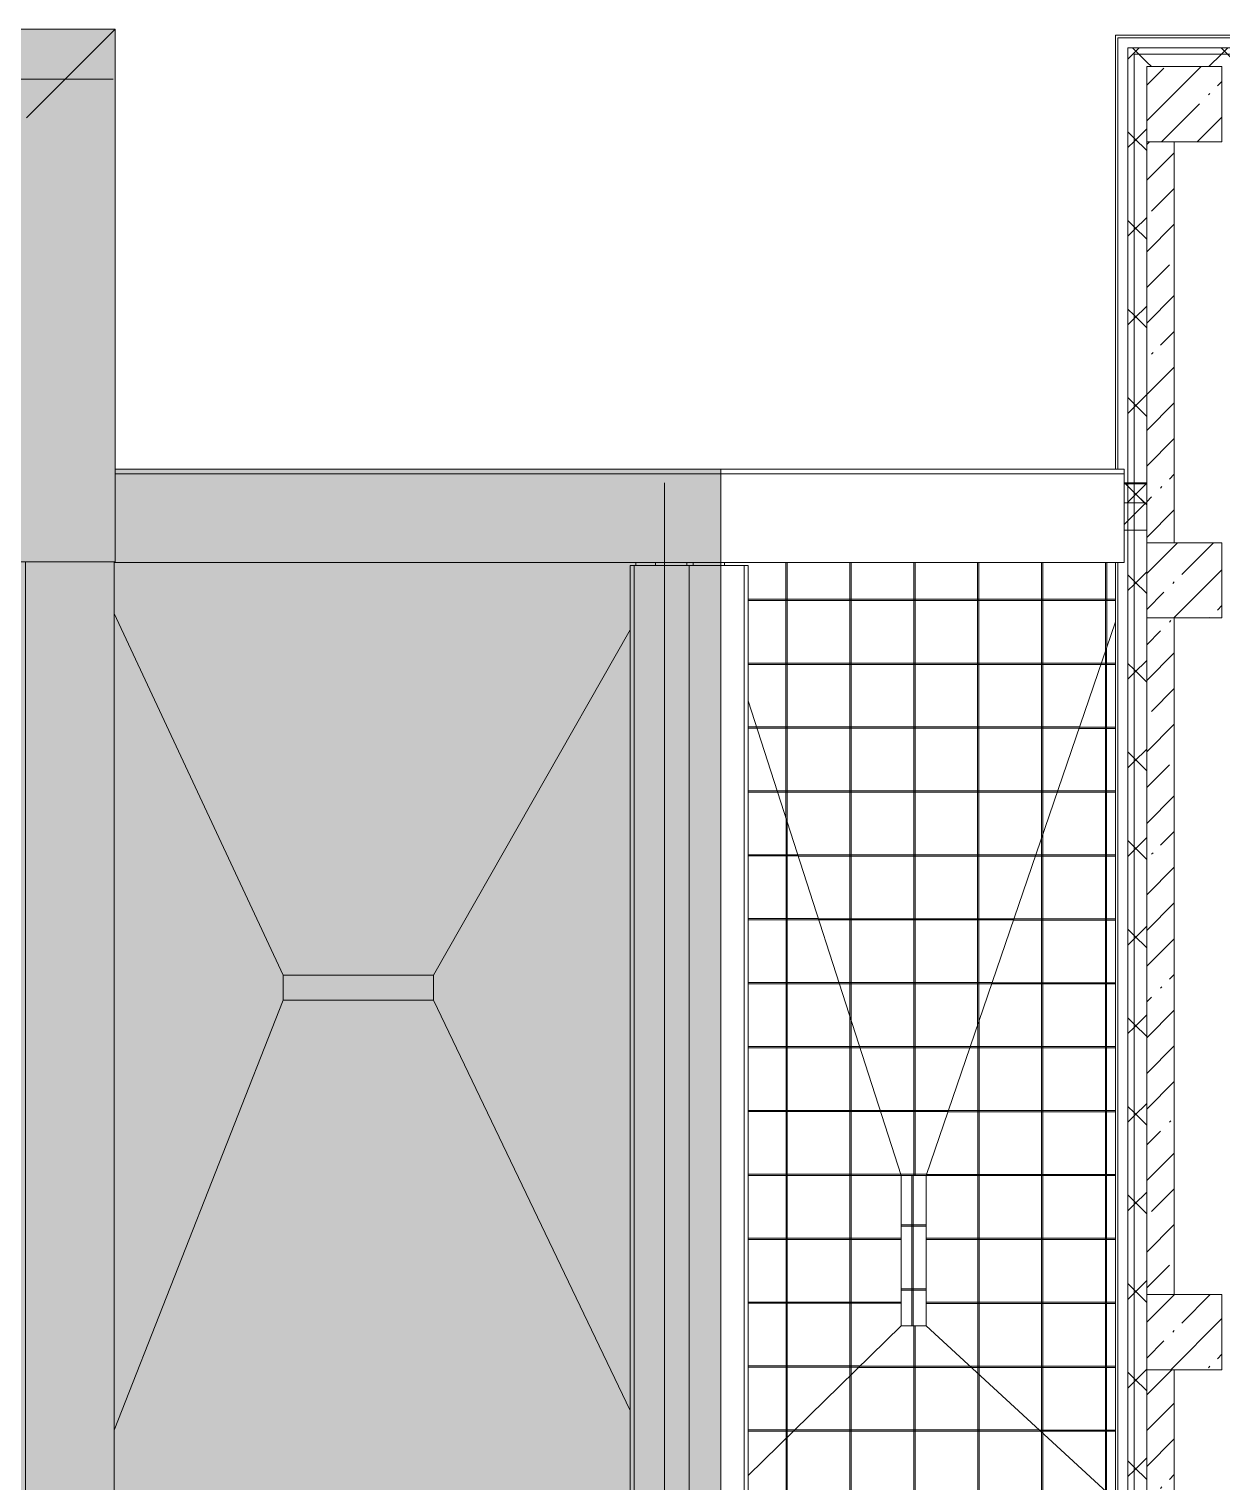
# Model space of a CAD drawing. Header units: millimetres. Extents: x 63482 to 319368, y -8553 to 29000.
# Drawn here: x 168029 to 177549, y 15805 to 27400 of the extents above; entities that cross this region are included whole.
import ezdxf

# ---------------------------------------------------------------- set-up
doc = ezdxf.new("R2010")
doc.units = ezdxf.units.MM
for name, color, linetype, lineweight in [('A-DETL', 7, 'Continuous', 5), ('A-GENM-3', 7, 'Continuous', 5), ('A-ROOF', 7, 'Continuous', 5), ('A-ROOF-PATT', 7, 'Continuous', 5), ('A-WALL', 7, 'Continuous', 9), ('A-WALL-4', 7, 'Continuous', 5), ('I-WALL-2', 7, 'Continuous', 5), ('S-COLS', 7, 'Continuous', 5), ('Оси', 7, 'Continuous', 9)]:
    doc.layers.add(name, color=color, linetype=linetype, lineweight=lineweight)
doc.layers.add('A-DETL-GENF-2', color=7, linetype='Continuous', lineweight=9, true_color=0xd4d4d4, transparency=0.4)
for name, color, linetype, lineweight, true_color in [('A-FLOR-1', 7, 'Continuous', 5, 0xc3c3c3), ('A-GENM-4', 7, 'Continuous', 5, 0x7f7f7f), ('I-WALL-5', 7, 'Continuous', 5, 0x7f7f7f)]:
    doc.layers.add(name, color=color, linetype=linetype, lineweight=lineweight, true_color=true_color)
pattern_1 = [(45, (134788.6, 0), (-353.5534, 353.5534), []), (135, (134788.6, 0), (-353.5534, -353.5534), [])]
pattern_2 = [(45, (134788.6, 0), (-285.123, 285.123), []), (45, (135073.7, 0), (-285.123, 285.123), [504.031, -100.806, 16.764, -84.042])]

# ---------------------------------------------------------------- blocks, each defined once
blk = doc.blocks.new('парапет1 - парапет-18629556-Общий план 3 этажа с размещением фрагментов 3_1-3_8')
at = {"layer": 'A-GENM-3'}
blk.add_line((-2411, 27400), (33928, 27400), dxfattribs=at)
at = {"layer": 'A-GENM-4'}
for p, q in [((33926, 27398), (33219, 26691)), ((33928, 27398), (33928, 23147)), ((33928, 23147), (33920, 23147))]:
    blk.add_line(p, q, dxfattribs=at)
blk = doc.blocks.new('BSC_Колонна _Прямоугольная - 600х600-V60-Общий план 3 этажа с размещением фрагментов 3_1-3_8')
at = {"layer": 'S-COLS'}
h = blk.add_hatch(dxfattribs=at)
h.set_pattern_fill('FP_57', color=256, style=0, pattern_type=2)
h.set_pattern_definition([(45, (-42460, -26800), (-285.123, 285.123), []), (45, (-42174.88, -26800), (-285.123, 285.123), [504.031, -100.806, 16.764, -84.042])])
h.paths.add_polyline_path([(-300, -300), (300, -300), (300, 300), (-300, 300), (-300, 145)])
for p, q in [((300, 300), (-300, 300)), ((-300, 300), (-300, -300)), ((300, -300), (300, 300)), ((-300, -300), (300, -300))]:
    blk.add_line(p, q, dxfattribs=at)
blk = doc.blocks.new('BSC_Колонна _Прямоугольная - 600х600-V65-Общий план 3 этажа с размещением фрагментов 3_1-3_8')
at = {"layer": 'S-COLS'}
h = blk.add_hatch(dxfattribs=at)
h.set_pattern_fill('FP_63', color=256, style=0, pattern_type=2)
h.set_pattern_definition([(45, (-42460, -17000), (-285.123, 285.123), []), (45, (-42174.88, -17000), (-285.123, 285.123), [504.031, -100.806, 16.764, -84.042])])
h.paths.add_polyline_path([(-300, -300), (300, -300), (300, 300), (-300, 300)])
for p, q in [((300, 300), (-300, 300)), ((-300, 300), (-300, -300)), ((300, -300), (300, 300)), ((-300, -300), (300, -300))]:
    blk.add_line(p, q, dxfattribs=at)
blk = doc.blocks.new('BSC_Колонна _Прямоугольная - 600х600-V66-Общий план 3 этажа с размещением фрагментов 3_1-3_8')
at = {"layer": 'S-COLS'}
h = blk.add_hatch(dxfattribs=at)
h.set_pattern_fill('FP_64', color=256, style=0, pattern_type=2)
h.set_pattern_definition([(45, (-42460, -23000), (-285.123, 285.123), []), (45, (-42174.88, -23000), (-285.123, 285.123), [504.031, -100.806, 16.764, -84.042])])
h.paths.add_polyline_path([(-300, -300), (300, -300), (300, 300), (-300, 300)])
for p, q in [((300, 300), (-300, 300)), ((-300, 300), (-300, -300)), ((300, -300), (300, 300)), ((-300, -300), (300, -300))]:
    blk.add_line(p, q, dxfattribs=at)
blk = doc.blocks.new('Gfhfgtnyfz rhsirf 1 - Gfhfgtnyfz rhsirf 3-21026214-Общий план 3 этажа с размещением фрагментов 3_1-3_8')
at = {"layer": 'A-GENM-3'}
for p, q in [((38780, 23120), (38966, 23120)), ((38966, 23120), (38998, 23120)), ((38966, 15358), (38966, 23120)), ((38998, 23120), (38999, 23120)), ((38999, 15358), (38999, 23120))]:
    blk.add_line(p, q, dxfattribs=at)
at = {"layer": 'A-GENM-4'}
for p, q in [((38057, 23120), (38057, 15358)), ((38057, 23120), (38058, 23120)), ((38058, 23120), (38090, 23120)), ((38090, 23120), (38528, 23120)), ((38090, 23120), (38090, 15358)), ((38528, 23120), (38780, 23120)), ((38528, 15358), (38528, 23120))]:
    blk.add_line(p, q, dxfattribs=at)
blk = doc.blocks.new('парапет6 - парапет-21094616-Общий план 3 этажа с размещением фрагментов 3_1-3_8')
at = {"layer": 'A-GENM-4'}
for p, q in [((33173, 23147), (33173, 15407)), ((33173, 23147), (33174, 23147)), ((33174, 23147), (33211, 23147)), ((33211, 23147), (33920, 23147)), ((33211, 23147), (33211, 15407)), ((33920, 15407), (33920, 23147)), ((33174, 15407), (33173, 15407)), ((33211, 15407), (33174, 15407)), ((33920, 15407), (33211, 15407))]:
    blk.add_line(p, q, dxfattribs=at)
blk = doc.blocks.new('парапет10 - парапет-22960140-Общий план 3 этажа с размещением фрагментов 3_1-3_8')
at = {"layer": 'A-GENM-3'}
for p, q in [((41980, 23888), (33928, 23888)), ((41980, 23888), (41980, 23887)), ((41980, 23887), (41980, 23851)), ((38760, 23851), (41980, 23851)), ((41980, 23851), (41980, 23142)), ((41980, 23142), (38760, 23142))]:
    blk.add_line(p, q, dxfattribs=at)
at = {"layer": 'A-GENM-4'}
for p, q in [((33928, 23851), (38760, 23851)), ((38760, 23142), (33920, 23142))]:
    blk.add_line(p, q, dxfattribs=at)

msp = doc.modelspace()

# ---------------------------------------------------------------- hatches: boundary and pattern name
at = {"layer": 'A-DETL-GENF-2'}
msp.add_hatch(color=256, dxfattribs=at).paths.add_polyline_path([(134338.4, 14774.9), (134520.6, 14774.9), (134520.6, 15358), (173548.6, 15358), (173548.6, 23888.3), (168716.7, 23888.3), (168716.7, 27398.1), (132379.5, 27398.1), (132379.5, 14774.9), (133338.5, 14774.9)])
at = {"layer": 'A-ROOF-PATT'}
h = msp.add_hatch(dxfattribs=at)
h.set_pattern_fill('FP_128', color=256, style=0, pattern_type=2)
h.set_pattern_definition([(0, (134803.67, -96.4), (0, 509.904), []), (0, (134803.67, -106.4), (0, 509.904), []), (90, (134808.67, -101.4), (-510, 3e-14), []), (90, (134798.67, -101.4), (-510, 3e-14), [])])
h.paths.add_polyline_path([(174988.6, 18250), (175188.6, 18250), (176698.6, 22668.2), (176698.6, 23141.9), (173578.6, 23141.9), (173578.6, 23120.1), (173767.3, 23120.1), (173767.3, 22038.8), (174474.2, 19845.8)])
h = msp.add_hatch(dxfattribs=at)
h.set_pattern_fill('FP_125', color=256, style=0, pattern_type=2)
h.set_pattern_definition([(270, (134875.2, -106.3), (509.179, 3e-14), []), (270, (134865.2, -106.3), (509.179, 3e-14), []), (0, (134870.2, -111.3), (0, 510), []), (0, (134870.2, -101.3), (0, 510), [])])
h.paths.add_polyline_path([(176698.6, 15660.1), (176698.6, 22668.2), (175188.6, 18250), (175188.6, 17050), (176336.9, 15993.1)])
h = msp.add_hatch(dxfattribs=at)
h.set_pattern_fill('FP_126', color=256, style=0, pattern_type=2)
h.set_pattern_definition([(90, (134870.6, -1125), (-509.077, 3e-14), []), (90, (134880.6, -1125), (-509.077, 3e-14), []), (180, (134875.6, -1120), (-6e-14, -510), []), (180, (134875.6, -1130), (-6e-14, -510), [])])
h.paths.add_polyline_path([(173767.3, 15858.1), (174988.6, 17050), (174988.6, 18250), (173767.3, 22038.8), (173767.3, 16296)])
h = msp.add_hatch(dxfattribs=at)
h.set_pattern_fill('FP_129', color=256, style=0, pattern_type=2)
h.set_pattern_definition([(0, (134788.6, 5), (0, 510), []), (0, (134788.6, -5), (0, 510), []), (90, (134793.6, 0), (-510, 3e-14), []), (90, (134783.6, 0), (-510, 3e-14), [])])
h.paths.add_polyline_path([(175188.6, 17050), (175188.6, 18250), (174988.6, 18250), (174988.6, 17050)])
h = msp.add_hatch(dxfattribs=at)
h.set_pattern_fill('FP_127', color=256, style=0, pattern_type=2)
h.set_pattern_definition([(180, (134804.53, -79.3), (-6e-14, -509.031), []), (180, (134804.53, -69.3), (-6e-14, -509.031), []), (270, (134799.53, -74.3), (510, 3e-14), []), (270, (134809.53, -74.3), (510, 3e-14), [])])
h.paths.add_polyline_path([(176698.6, 15430), (176698.6, 15660.1), (175188.6, 17050), (174988.6, 17050), (173767.3, 15858.1), (173767.3, 15430), (176336.9, 15430)])
at = {"layer": 'A-WALL-4'}
h = msp.add_hatch(dxfattribs=at)
h.set_pattern_fill('FP_52', color=256, style=0, pattern_type=2)
h.set_pattern_definition(pattern_1)
h.paths.add_polyline_path([(176798.6, 15350), (176848.6, 15350), (176848.6, 27250), (176798.6, 27250), (176798.6, 15358)])
h = msp.add_hatch(dxfattribs=at)
h.set_pattern_fill('FP_52', color=256, style=0, pattern_type=2)
h.set_pattern_definition(pattern_1)
h.paths.add_polyline_path([(227948.6, 27200), (227998.6, 27200), (227998.6, 27250), (215138.6, 27250), (215138.6, 27200), (226335, 27200)])
h.paths.add_polyline_path([(211138.6, 27200), (212038.6, 27200), (212038.6, 27250), (211138.6, 27250)])
h.paths.add_polyline_path([(207835.7, 27200), (209038.6, 27200), (209038.6, 27250), (207698.6, 27250), (207698.6, 27200)])
h.paths.add_polyline_path([(205335.8, 27200), (205598.6, 27200), (205598.6, 27250), (204398.6, 27250), (204398.6, 27200)])
h.paths.add_polyline_path([(201335.9, 27200), (201898.6, 27200), (201898.6, 27250), (197648.6, 27250), (197648.6, 27200), (200336, 27200)])
h.paths.add_polyline_path([(185336.5, 27200), (185548.6, 27200), (185548.6, 27250), (184448.9, 27250), (184448.9, 27200)])
h.paths.add_polyline_path([(188048.6, 27200), (189548.6, 27200), (189548.6, 27250), (188048.6, 27250)])
h.paths.add_polyline_path([(182448.6, 27200), (183548.9, 27200), (183548.9, 27250), (182448.6, 27250)])
h.paths.add_polyline_path([(192648.6, 27200), (193748.6, 27200), (193748.6, 27250), (192648.6, 27250)])
h.paths.add_polyline_path([(196336.1, 27200), (196748.6, 27200), (196748.6, 27250), (194648.6, 27250), (194648.6, 27200), (195336.2, 27200)])
h.paths.add_polyline_path([(178336.8, 27200), (179348.6, 27200), (179348.6, 27250), (176848.6, 27250), (176848.6, 27200), (176948.6, 27200)])
h = msp.add_hatch(dxfattribs=at)
h.set_pattern_fill('FP_52', color=256, style=0, pattern_type=2)
h.set_pattern_definition(pattern_1)
h.paths.add_polyline_path([(176848.6, 15350), (176948.6, 15350), (176948.6, 27200), (176848.6, 27200), (176848.6, 15358)])
h = msp.add_hatch(dxfattribs=at)
h.set_pattern_fill('FP_52', color=256, style=0, pattern_type=2)
h.set_pattern_definition(pattern_1)
h.paths.add_polyline_path([(227848.6, 27100), (227948.6, 27100), (227948.6, 27200), (215138.6, 27200), (215138.6, 27100), (226335, 27100)])
h.paths.add_polyline_path([(211335.6, 27100), (212038.6, 27100), (212038.6, 27200), (211138.6, 27200), (211138.6, 27100)])
h.paths.add_polyline_path([(208835.7, 27100), (209038.6, 27100), (209038.6, 27200), (207698.6, 27200), (207698.6, 27100), (208335.7, 27100)])
h.paths.add_polyline_path([(201898.6, 27100), (201898.6, 27200), (197648.6, 27200), (197648.6, 27100), (201335.9, 27100)])
h.paths.add_polyline_path([(205598.6, 27100), (205598.6, 27200), (204398.6, 27200), (204398.6, 27100), (205335.8, 27100)])
h.paths.add_polyline_path([(185548.6, 27100), (185548.6, 27200), (184448.9, 27200), (184448.9, 27100), (185336.5, 27100)])
h.paths.add_polyline_path([(194648.6, 27100), (196748.6, 27100), (196748.6, 27200), (194648.6, 27200)])
h.paths.add_polyline_path([(188048.6, 27100), (189548.6, 27100), (189548.6, 27200), (188048.6, 27200)])
h.paths.add_polyline_path([(193748.6, 27100), (193748.6, 27200), (192648.6, 27200), (192648.6, 27100), (193336.2, 27100)])
h.paths.add_polyline_path([(183548.9, 27100), (183548.9, 27200), (182448.6, 27200), (182448.6, 27100)])
h.paths.add_polyline_path([(178336.8, 27100), (179348.6, 27100), (179348.6, 27200), (176948.6, 27200), (176948.6, 27100), (177548.6, 27100)])
h = msp.add_hatch(dxfattribs=at)
h.set_pattern_fill('FP_52', color=256, style=0, pattern_type=2)
h.set_pattern_definition(pattern_1)
h.paths.add_polyline_path([(176836.9, 23620), (176948.6, 23620), (176948.6, 23770), (176768.6, 23770), (176768.6, 23620)])
at = {"layer": 'I-WALL-2'}
h = msp.add_hatch(dxfattribs=at)
h.set_pattern_fill('FP_48', color=256, style=0, pattern_type=2)
h.set_pattern_definition(pattern_2)
h.paths.add_polyline_path([(176948.6, 15200), (177168.6, 15200), (177168.6, 16700), (176948.6, 16700)])
h.paths.add_polyline_path([(176948.6, 17300), (177168.6, 17300), (177168.6, 22700), (176948.6, 22700), (176948.6, 17479.3)])
h.paths.add_polyline_path([(176948.6, 23300), (177168.6, 23300), (177168.6, 26500), (176948.6, 26500), (176948.6, 23395.7)])
h = msp.add_hatch(dxfattribs=at)
h.set_pattern_fill('FP_48', color=256, style=0, pattern_type=2)
h.set_pattern_definition(pattern_2)
h.paths.add_polyline_path([(176948.6, 23400), (176948.6, 23620), (176768.6, 23620), (176768.6, 23400), (176836.9, 23400)])

# ---------------------------------------------------------------- linework, layer by layer
at = {"layer": 'A-DETL'}
for p, q in [((168716.7, 27398.1), (132379.5, 27398.1)), ((168716.7, 23888.3), (168716.7, 27398.1)), ((173548.6, 23888.3), (168716.7, 23888.3)), ((173548.6, 15358), (173548.6, 23888.3))]:
    msp.add_line(p, q, dxfattribs=at)
at = {"layer": 'A-FLOR-1'}
for p, q in [((168708.2, 22736.6), (170055.6, 19850)), ((171255.6, 19850), (172826, 22605.7)), ((170055.6, 19850), (171255.6, 19850)), ((170055.6, 19650), (170055.6, 19850)), ((171255.6, 19650), (171255.6, 19850)), ((168708.2, 16218.6), (170055.6, 19650)), ((171255.6, 19650), (170055.6, 19650)), ((172826.1, 16374), (171255.6, 19650))]:
    msp.add_line(p, q, dxfattribs=at)
at = {"layer": 'A-ROOF'}
for p, q in [((176698.6, 22668.2), (175188.6, 18250)), ((174988.6, 18250), (173766.9, 22039.9)), ((174988.6, 17050), (174988.6, 18250)), ((174988.6, 18250), (175188.6, 18250)), ((175188.6, 18250), (175188.6, 17050)), ((173766.3, 15857.1), (174988.6, 17050)), ((175188.6, 17050), (174988.6, 17050)), ((175188.6, 17050), (176699.1, 15659.6))]:
    msp.add_line(p, q, dxfattribs=at)
at = {"layer": 'A-WALL'}
for p, q in [((176718.6, 27330), (176718.6, 23887.4)), ((179348.6, 27330), (176718.6, 27330)), ((176798.6, 27250), (176798.6, 15350)), ((179348.6, 27250), (176798.6, 27250)), ((176848.6, 27200), (176848.6, 15350)), ((179348.6, 27200), (176848.6, 27200)), ((176948.6, 23773), (176768.6, 23773)), ((176948.6, 23770), (176768.6, 23770)), ((176718.6, 23141.9), (176718.6, 15350))]:
    msp.add_line(p, q, dxfattribs=at)
at = {"layer": 'A-WALL-4'}
for p, q in [((176698.6, 27350), (184448.9, 27350)), ((176698.6, 27350), (176698.6, 23887.4)), ((176948.6, 23300), (176948.6, 26500)), ((176948.6, 23778), (176768.6, 23778)), ((176948.6, 23620), (176948.6, 23778)), ((176948.6, 23620), (176948.6, 23620)), ((176698.6, 23141.9), (176698.6, 15358)), ((176948.6, 15200), (176948.6, 16700))]:
    msp.add_line(p, q, dxfattribs=at)
at = {"layer": 'I-WALL-2'}
for p, q in [((177168.6, 23300), (177168.6, 26500)), ((176948.6, 23620), (176768.6, 23620)), ((176768.6, 23400), (176948.6, 23400)), ((173578.6, 23141.9), (173578.6, 23120.1)), ((176948.6, 22700), (176948.6, 17300)), ((177168.6, 17300), (177168.6, 22700)), ((177168.6, 15200), (177168.6, 16700))]:
    msp.add_line(p, q, dxfattribs=at)
at = {"layer": 'I-WALL-5'}
for p, q in [((172871.6, 23120.1), (172871.6, 23141.9)), ((173028.6, 23141.9), (173028.6, 23120.1)), ((173278.6, 23141.9), (173278.6, 23120.1)), ((173328.6, 23120.1), (173328.6, 23141.9))]:
    msp.add_line(p, q, dxfattribs=at)
at = {"layer": 'Оси'}
for p, q in [((156198.6, 27000), (168698.6, 27000)), ((173098.6, 11277.7), (173098.6, 23777.7))]:
    msp.add_line(p, q, dxfattribs=at)

# ---------------------------------------------------------------- block references
at = {"layer": 'A-GENM-3'}
for name, p in [('парапет1 - парапет-18629556-Общий план 3 этажа с размещением фрагментов 3_1-3_8', (134788.6, 0)), ('парапет10 - парапет-22960140-Общий план 3 этажа с размещением фрагментов 3_1-3_8', (134788.6, 0)), ('Gfhfgtnyfz rhsirf 1 - Gfhfgtnyfz rhsirf 3-21026214-Общий план 3 этажа с размещением фрагментов 3_1-3_8', (134768.6, 0))]:
    msp.add_blockref(name, p, dxfattribs=at)
at = {"layer": 'A-GENM-4'}
msp.add_blockref('парапет6 - парапет-21094616-Общий план 3 этажа с размещением фрагментов 3_1-3_8', (134788.6, 0), dxfattribs=at)
at = {"layer": 'S-COLS'}
for name, p in [('BSC_Колонна _Прямоугольная - 600х600-V60-Общий план 3 этажа с размещением фрагментов 3_1-3_8', (177248.6, 26800)), ('BSC_Колонна _Прямоугольная - 600х600-V66-Общий план 3 этажа с размещением фрагментов 3_1-3_8', (177248.6, 23000)), ('BSC_Колонна _Прямоугольная - 600х600-V65-Общий план 3 этажа с размещением фрагментов 3_1-3_8', (177248.6, 17000))]:
    msp.add_blockref(name, p, dxfattribs=at)

doc.saveas('drawing.dxf')
